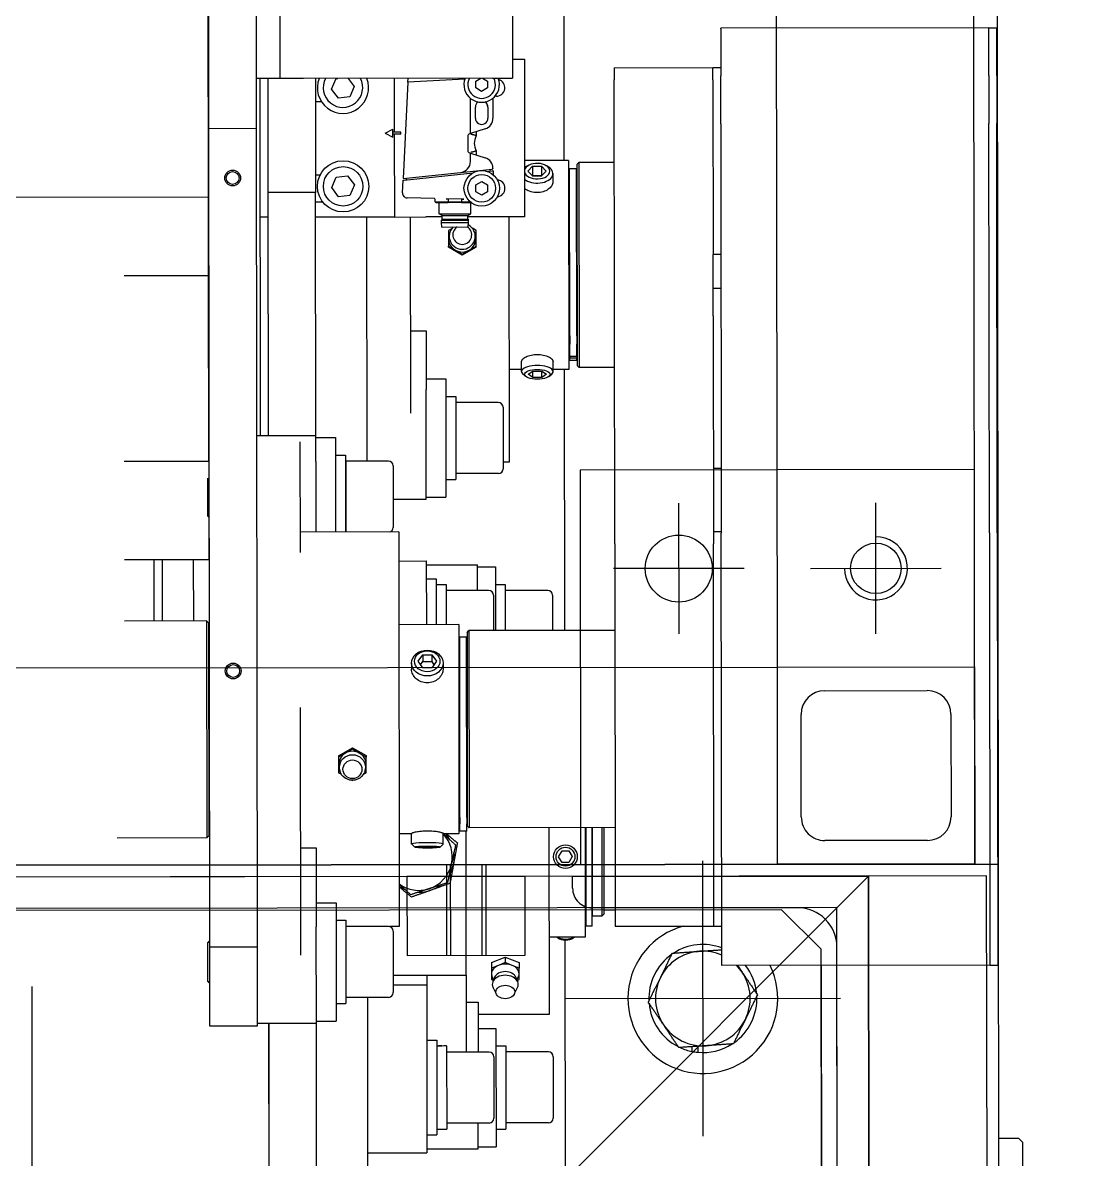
# Model space of a CAD drawing. Header units: feet. Extents: x -99009 to 3252343, y -11094690 to 9035152.
# Drawn here: x 2520406.9 to 2520675.4, y -1973286 to -1972997.9 of the extents above; entities that cross this region are included whole.
import ezdxf

# ---------------------------------------------------------------- set-up
doc = ezdxf.new("R2010")
doc.units = ezdxf.units.FT
for name, color, linetype in [('1', 1, 'Continuous'), ('K-LINE', 7, 'Continuous'), ('栗本図面枠', 7, 'Continuous')]:
    doc.layers.add(name, color=color, linetype=linetype)

# ---------------------------------------------------------------- blocks, each defined once
blk = doc.blocks.new('K24582845e8a56')
at = {"layer": '栗本図面枠', "color": 1}
for p, q in [((-3239.05, 256, 0), (-3240.05, 255, 0)), ((-3240.05, 250, 0), (-3240.05, 255, 0)), ((-3239.05, 256, 0), (-3209.05, 256, 0)), ((-3309.55, 250), (-4554.55, 250)), ((-3521.55, 249.8), (-3521.39, 249.8)), ((-3521.55, 247.8), (-3521.55, 249.8)), ((-3521.55, 247.8), (-3521.39, 247.8)), ((-3521.55, 247.8), (-3521.55, 179.8)), ((-3521.55, 247.8), (-3521.39, 247.8)), ((-3509.43, 249.8), (-3521.39, 249.8)), ((-3509.43, 247.8), (-3521.39, 247.8)), ((-3509.43, 247.8), (-3521.39, 247.8)), ((-3509.43, 249.8), (-3497.27, 249.8)), ((-3509.43, 247.8), (-3497.27, 247.8)), ((-3509.43, 247.8), (-3497.27, 247.8)), ((-3393.5, 249.8), (-3497.27, 249.8)), ((-3393.5, 247.8), (-3497.27, 247.8)), ((-3393.5, 247.8), (-3497.27, 247.8)), ((-3393.5, 249.8), (-3283.91, 249.8)), ((-3393.5, 247.8), (-3283.91, 247.8)), ((-3393.5, 247.8), (-3283.91, 247.8)), ((-1334.55, 250, 0), (-3309.55, 250, 0)), ((-3309.55, 250, 0), (-3309.55, -1150, 0)), ((-3309.55, -506), (-3309.55, 250)), ((-1334.55, 250, 0), (-3309.55, 250, 0)), ((-3309.55, 250, 0), (-3309.55, -1150, 0)), ((-3283.91, 247.8), (-3283.91, 249.8)), ((-3283.91, 247.8), (-3283.91, 179.8)), ((-3209.05, 250, 0), (-3240.05, 250, 0)), ((-1337.55, 247, 0), (-3306.55, 247, 0)), ((-3306.55, 247, 0), (-3306.55, -1147, 0)), ((-3309.55, 244), (-4548.55, 244)), ((-3309.55, 244), (-3409.55, 244)), ((-3409.55, 244), (-3409.55, 144)), ((-3359.55, 244), (-3309.55, 244)), ((-3359.55, 194), (-3359.55, 244)), ((-3309.55, 244), (-3309.55, 194)), ((-3309.55, 144), (-3309.55, 244)), ((-3347.55, 238), (-3321.55, 238)), ((-3384.55, 202.42), (-3384.55, 235.57)), ((-3353.55, 206), (-3353.55, 232)), ((-3315.55, 232), (-3315.55, 206)), ((-3367.98, 219), (-3401.13, 219)), ((-3306.55, 217, 0), (-3231.55, 142, 0)), ((-3306.55, 142, 0), (-3306.55, 217, 0)), ((-3306.55, 217, 0), (-3181.55, 217, 0)), ((-1337.55, 217, 0), (-3306.55, 217, 0)), ((-1345.55, 209, 0), (-3298.55, 209, 0)), ((-3298.55, 209, 0), (-3298.55, -1109, 0)), ((-3186.55, 209, 0), (-3288.55, 209, 0)), ((-3298.05, 195), (-3288.05, 205)), ((-3158.05, 205), (-3288.05, 205)), ((-3283.91, 205), (-3229.05, 205)), ((-3321.55, 200), (-3347.55, 200)), ((-3298.55, 199, 0), (-3298.55, 147, 0)), ((-3359.55, 194), (-4498.55, 194)), ((-3359.55, -450), (-3359.55, 194)), ((-3309.55, 194), (-3359.55, 194)), ((-3298.05, 195), (-3298.05, -195)), ((-3306.55, 189.99, 0), (-3306.55, 39.99, 0)), ((-3384.55, 185.57), (-3384.55, 152.42)), ((-3521.39, 179.8), (-3521.55, 179.8)), ((-3521.39, 179.8), (-3509.43, 179.8)), ((-3511.55, 177.8), (-3511.55, 179.8)), ((-3497.27, 179.8), (-3509.43, 179.8)), ((-3497.27, 179.8), (-3393.5, 179.8)), ((-3464.17, 179.8), (-3464.17, 177.8)), ((-3455.52, 179.8), (-3455.52, 177.8)), ((-3409.91, 179.8), (-3409.91, 177.8)), ((-3393.91, 177.8), (-3393.91, 179.8)), ((-3283.91, 179.8), (-3393.5, 179.8)), ((-3293.91, 177.8), (-3293.91, 179.8)), ((-3508.47, 177.8), (-3511.55, 177.8)), ((-3511.55, 152.8), (-3511.55, 177.8)), ((-3508.47, 177.8), (-3511.55, 177.8)), ((-3508.47, 177.8), (-3464.17, 177.8)), ((-3455.52, 177.8), (-3464.17, 177.8)), ((-3448.65, 177.8), (-3455.52, 177.8)), ((-3448.65, 177.8), (-3390.83, 177.8)), ((-3293.91, 177.8), (-3390.83, 177.8)), ((-3293.91, 177.8), (-3390.83, 177.8)), ((-3293.91, 152.8), (-3293.91, 177.8)), ((-3263.44, 173.68), (-3261.92, 173.68)), ((-3262.13, 172.28), (-3263.34, 172.28)), ((-3401.13, 169), (-3367.98, 169)), ((-3511.55, 152.8), (-3508.47, 152.8)), ((-3390.83, 152.8), (-3508.47, 152.8)), ((-3487.55, 152.8), (-3487.55, 143.8)), ((-3435.55, 152.8), (-3435.55, 143.8)), ((-3390.83, 152.8), (-3293.91, 152.8)), ((-3368.91, 152.8), (-3368.91, 115.8)), ((-3318.91, 152.8), (-3318.91, 115.8)), ((-3298.05, 150), (-3298.05, 152.8)), ((-3297.05, 150), (-3318.91, 150)), ((-3297.05, 150), (-3296.55, 149.5)), ((-3296.55, 149.5), (-3318.91, 149.5)), ((-3296.55, 147.05), (-3318.91, 147.05)), ((-3293.93, 146.95), (-3318.91, 146.95)), ((-3297.25, 146.95), (-3297.25, 147.05)), ((-3296.55, 147.05), (-3296.55, 149.5)), ((-3293.93, 146.95), (-3293.93, 145.45)), ((-3293.93, 145.45), (-3318.91, 145.45)), ((-3318.91, 145.2), (-3291.15, 145.2)), ((-3296.55, 145.2), (-3296.55, 145.45)), ((-3291.15, 145.2), (-3291.15, 136)), ((-3488.05, 141.2), (-3435.05, 141.2)), ((-3488.05, 141.2), (-3488.05, 130)), ((-3487.55, 143.8), (-3435.55, 143.8)), ((-3487.05, 143.3), (-3487.55, 143.8)), ((-3487.05, 143.3), (-3436.05, 143.3)), ((-3443.56, 143.2), (-3485.89, 143.2)), ((-3485.89, 143.2), (-3485.89, 141.45)), ((-3443.56, 141.45), (-3485.89, 141.45)), ((-3481.55, 141.2), (-3481.55, 141.45)), ((-3480.3, 143.2), (-3480.3, 143.3)), ((-3443.56, 143.2), (-3441.49, 143.2)), ((-3443.56, 141.45), (-3441.49, 141.45)), ((-3442.8, 143.2), (-3442.8, 143.3)), ((-3441.55, 141.2), (-3441.55, 141.45)), ((-3439.19, 143.2), (-3441.49, 143.2)), ((-3439.19, 141.45), (-3441.49, 141.45)), ((-3438.35, 143.2), (-3439.19, 143.2)), ((-3438.35, 141.45), (-3439.19, 141.45)), ((-3438.35, 143.2), (-3438.35, 141.45)), ((-3438.35, 143.2), (-3437.95, 143.2)), ((-3438.35, 141.45), (-3437.95, 141.45)), ((-3437.95, 143.2), (-3437.95, 141.45)), ((-3437.39, 143.2), (-3437.95, 143.2)), ((-3437.39, 141.45), (-3437.95, 141.45)), ((-3437.33, 143.2), (-3437.39, 143.2)), ((-3437.33, 141.45), (-3437.39, 141.45)), ((-3437.33, 143.2), (-3437.33, 141.45)), ((-3436.05, 143.3), (-3435.55, 143.8)), ((-3435.05, 141.2), (-3435.05, 137.2)), ((-3409.55, 144), (-3309.55, 144)), ((-3313.05, 141.07), (-3311.55, 141.93)), ((-3311.55, 141.93), (-3310.05, 141.07)), ((-3303.55, 142, 0), (-3306.55, 142, 0)), ((-3290.95, 142.15), (-3291.15, 142.44)), ((-3592.91, 140), (-3488.05, 140)), ((-3435.05, 140), (-3368.91, 140)), ((-3313.05, 139.33), (-3313.05, 141.07)), ((-3311.55, 138.47), (-3313.05, 139.33)), ((-3310.05, 139.33), (-3311.55, 138.47)), ((-3310.05, 141.07), (-3310.05, 139.33)), ((-3290.45, 140), (-3229.05, 140)), ((-3486.86, 135.27), (-3486.61, 135.77)), ((-3486.57, 134.35), (-3485.35, 135.51)), ((-3485.35, 135.51), (-3484.14, 134.35)), ((-3484.75, 137.2), (-3482.58, 137.2)), ((-3434.55, 137.2), (-3437.07, 137.2)), ((-3434.6, 134.35), (-3433.84, 135.51)), ((-3433.32, 136.14), (-3433.91, 136.84)), ((-3433.84, 135.51), (-3433.07, 134.35)), ((-3379.05, 135.8), (-3379.05, 125)), ((-3377.85, 137), (-3368.91, 137)), ((-3318.91, 136), (-3271.55, 136)), ((-3290.95, 138.25), (-3291.15, 137.96)), ((-3271.55, 136), (-3271.55, 118)), ((-3262.05, 135.8), (-3262.05, 125)), ((-3260.85, 137), (-3245.25, 137)), ((-3244.05, 135.8), (-3244.05, 125)), ((-3486.57, 134.35), (-3484.19, 134.35)), ((-3486.57, 132.05), (-3486.57, 134.35)), ((-3484.19, 134.35), (-3484.16, 134.38)), ((-3484.19, 132.05), (-3484.19, 134.35)), ((-3484.14, 134.35), (-3484.14, 132.05)), ((-3433.07, 134.35), (-3434.6, 134.35)), ((-3434.6, 132.05), (-3434.6, 134.35)), ((-3433.07, 134.35), (-3433.07, 132.05)), ((-3513.76, 127), (-3513.76, 130)), ((-3513.76, 130), (-3473.76, 130)), ((-3486.86, 131.13), (-3486.61, 130.63)), ((-3486.57, 132.05), (-3484.19, 132.05)), ((-3485.35, 130.89), (-3486.57, 132.05)), ((-3484.14, 132.05), (-3485.35, 130.89)), ((-3484.16, 132.02), (-3484.19, 132.05)), ((-3473.76, 130), (-3473.76, 115.61)), ((-3433.07, 132.05), (-3434.6, 132.05)), ((-3433.84, 130.89), (-3434.6, 132.05)), ((-3433.32, 130.26), (-3433.91, 129.56)), ((-3433.07, 132.05), (-3433.84, 130.89)), ((-3286.55, 129.99, 0), (-3306.55, 129.99, 0)), ((-3306.55, 129.99, 0), (-3306.55, 99.99, 0)), ((-3286.55, 99.99, 0), (-3286.55, 129.99, 0)), ((-3592.91, 127), (-3508.91, 127)), ((-3508.91, 122), (-3508.91, 127)), ((-3434.55, 129.2), (-3437.07, 129.2)), ((-3435.05, 129.2), (-3435.05, 126)), ((-3286.13, 124.9), (-3284.7, 128.4)), ((-3284.7, 128.4), (-3283.28, 128.4)), ((-3283.28, 128.4), (-3284, 126.65)), ((-3281.85, 128.4), (-3283.28, 128.4)), ((-3280.43, 128.4), (-3281.85, 128.4)), ((-3280.36, 127.85), (-3280.99, 128.18)), ((-3280.99, 127.59), (-3279.82, 128.07)), ((-3280.22, 127.9), (-3280.43, 128.4)), ((-3276.69, 127.16), (-3278.39, 128.01)), ((-3473.76, 126), (-3411.55, 126)), ((-3425.52, 124.5), (-3409.92, 124.5)), ((-3411.55, 126), (-3411.55, 124.5)), ((-3380.6, 125), (-3368.91, 125)), ((-3380.6, 122.5), (-3380.6, 125)), ((-3284.7, 121.4), (-3286.13, 124.9)), ((-3286.13, 124.9), (-3284.71, 124.9)), ((-3284, 126.65), (-3284.71, 124.9)), ((-3284.71, 124.9), (-3284, 123.15)), ((-3263.6, 125), (-3242.5, 125)), ((-3263.6, 122.5), (-3263.6, 125)), ((-3242.5, 122.5), (-3242.5, 125)), ((-3508.91, 122), (-3508.91, 74)), ((-3504.36, 122.9), (-3504.36, 122.56)), ((-3503.83, 122.01), (-3498.78, 122.01)), ((-3486.05, 122.01), (-3485.91, 122.01)), ((-3485.89, 121.81), (-3485.91, 122.01)), ((-3485.05, 113.8), (-3485.89, 121.81)), ((-3485.83, 121.21), (-3485.38, 121.2)), ((-3485.47, 122.06), (-3484.45, 122.06)), ((-3485.47, 122.06), (-3485.46, 122)), ((-3485.44, 121.8), (-3485.46, 122)), ((-3485.31, 120.5), (-3485.44, 121.8)), ((-3426.72, 123.3), (-3426.72, 112.5)), ((-3408.72, 123.3), (-3408.72, 112.5)), ((-3385.05, 122.5), (-3368.91, 122.5)), ((-3385.05, 118), (-3385.05, 122.5)), ((-3377.85, 122), (-3368.91, 122)), ((-3284.7, 121.4), (-3283.28, 121.4)), ((-3284, 123.15), (-3283.28, 121.4)), ((-3283.28, 121.4), (-3281.85, 121.4)), ((-3281.85, 121.4), (-3280.43, 121.4)), ((-3280.99, 122.21), (-3279.82, 121.73)), ((-3280.36, 121.95), (-3280.99, 121.62)), ((-3280.43, 121.4), (-3280.22, 121.9)), ((-3276.69, 122.64), (-3278.39, 121.79)), ((-3268.05, 122.5), (-3238.05, 122.5)), ((-3268.05, 118), (-3268.05, 122.5)), ((-3260.85, 122), (-3245.25, 122)), ((-3238.05, 118), (-3238.05, 122.5)), ((-3508.91, 119.38), (-3508.18, 120.66)), ((-3508.18, 117.66), (-3508.91, 118.93)), ((-3508.18, 120.66), (-3506.45, 120.66)), ((-3506.45, 120.66), (-3505.58, 119.16)), ((-3505.58, 119.16), (-3506.45, 117.66)), ((-3501.61, 120.76), (-3498.81, 120.76)), ((-3501.61, 120.73), (-3498.81, 120.73)), ((-3496.11, 120.07), (-3494.89, 116.31)), ((-3489.93, 116.31), (-3488.71, 120.07)), ((-3482.74, 119.16), (-3481.88, 120.66)), ((-3481.88, 117.66), (-3482.74, 119.16)), ((-3481.88, 120.66), (-3480.15, 120.66)), ((-3480.15, 120.66), (-3479.28, 119.16)), ((-3479.28, 119.16), (-3480.15, 117.66)), ((-3379.05, 120.8), (-3379.05, 110)), ((-3309.55, 119.99, 0), (-3286.55, 119.99, 0)), ((-3309.55, 118.99, 0), (-3286.55, 118.99, 0)), ((-3262.05, 120.8), (-3262.05, 110)), ((-3244.05, 120.8), (-3244.05, 110)), ((-3506.45, 117.66), (-3508.18, 117.66)), ((-3495.1, 116.31), (-3503.83, 116.31)), ((-3498.81, 117.58), (-3501.61, 117.58)), ((-3498.81, 117.56), (-3501.61, 117.56)), ((-3495.37, 117.79), (-3494.35, 117.79)), ((-3495.1, 116.31), (-3494.89, 116.31)), ((-3494.89, 116.31), (-3494.82, 116.09)), ((-3494.35, 117.79), (-3494.35, 117.79)), ((-3494.15, 115.61), (-3490.67, 115.61)), ((-3490.48, 117.79), (-3490.48, 117.79)), ((-3490.48, 117.79), (-3489.45, 117.79)), ((-3490, 116.09), (-3489.93, 116.31)), ((-3489.93, 116.31), (-3489.72, 116.31)), ((-3487.83, 116.31), (-3489.72, 116.31)), ((-3483.1, 99.49), (-3484.93, 116.95)), ((-3480.15, 117.66), (-3481.88, 117.66)), ((-3477.56, 114.06), (-3477.56, 116.27)), ((-3477.41, 114.04), (-3477.41, 116.46)), ((-3474.54, 116.36), (-3477.18, 116.36)), ((-3474.54, 108.36), (-3474.54, 116.36)), ((-3474.11, 115.61), (-3474.54, 116.36)), ((-3474.11, 109.11), (-3474.11, 115.61)), ((-3473.16, 115.61), (-3474.11, 115.61)), ((-3473.16, 115.61), (-3472.96, 115.81)), ((-3473.16, 109.11), (-3473.16, 115.61)), ((-3472.96, 108.91), (-3472.96, 115.81)), ((-3472.35, 115.81), (-3472.96, 115.81)), ((-3472.35, 108.91), (-3472.35, 115.81)), ((-3471.21, 115.71), (-3472.35, 115.81)), ((-3471.21, 109.01), (-3471.21, 115.71)), ((-3470.34, 117.7), (-3470.87, 116.79)), ((-3468.34, 117.7), (-3470.34, 117.7)), ((-3466.34, 117.7), (-3468.34, 117.7)), ((-3466.08, 117.7), (-3466.34, 117.7)), ((-3465.34, 115.95), (-3466.34, 117.7)), ((-3466.08, 117.7), (-3464.07, 114.2)), ((-3464.33, 114.2), (-3465.34, 115.95)), ((-3379.05, 118), (-3385.55, 118)), ((-3385.55, 105), (-3385.55, 118)), ((-3368.91, 115.8), (-3318.91, 115.8)), ((-3368.41, 115.3), (-3368.91, 115.8)), ((-3368.41, 115.3), (-3319.41, 115.3)), ((-3362.66, 115.2), (-3362.66, 115.3)), ((-3325.16, 115.2), (-3325.16, 115.3)), ((-3319.41, 115.3), (-3318.91, 115.8)), ((-3274.68, 118), (-3262.05, 118)), ((-3274.68, 115), (-3274.68, 118)), ((-3237.55, 118), (-3244.05, 118)), ((-3237.55, 105), (-3237.55, 118)), ((-3508.66, 114.87), (-3507.91, 100.48)), ((-3483.51, 99.2), (-3485.05, 113.8)), ((-3478.27, 114.58), (-3478.39, 110.14)), ((-3478.09, 114.06), (-3477.56, 114.06)), ((-3477.56, 110.65), (-3477.56, 114.06)), ((-3477.41, 114.04), (-3477.41, 110.68)), ((-3466.34, 110.7), (-3465.34, 112.45)), ((-3464.07, 114.2), (-3466.08, 110.7)), ((-3465.34, 112.45), (-3464.33, 114.2)), ((-3464.07, 114.2), (-3464.33, 114.2)), ((-3428.27, 112.5), (-3407.17, 112.5)), ((-3428.27, 110), (-3428.27, 112.5)), ((-3407.17, 110), (-3407.17, 112.5)), ((-3370.41, 113.2), (-3317.41, 113.2)), ((-3370.41, 113.2), (-3370.41, 98)), ((-3321.55, 115.2), (-3367.21, 115.2)), ((-3367.21, 115.2), (-3367.21, 113.45)), ((-3321.55, 113.45), (-3367.21, 113.45)), ((-3363.91, 113.2), (-3363.91, 113.45)), ((-3323.91, 113.2), (-3323.91, 113.45)), ((-3321.55, 115.2), (-3319.93, 115.2)), ((-3321.55, 113.45), (-3319.93, 113.45)), ((-3318.22, 115.2), (-3319.93, 115.2)), ((-3318.22, 113.45), (-3319.93, 113.45)), ((-3318.07, 115.2), (-3318.22, 115.2)), ((-3318.07, 113.45), (-3318.22, 113.45)), ((-3318.07, 115.2), (-3318.07, 113.45)), ((-3281.55, 115), (-3318.07, 115)), ((-3317.41, 113.2), (-3317.41, 109.2)), ((-3286.55, 114.99, 0), (-3312.09, 114.99, 0)), ((-3281.55, 96.5), (-3281.55, 115)), ((-3281.55, 115), (-3262.05, 115)), ((-3478.18, 110.65), (-3477.56, 110.65)), ((-3477.56, 107.36), (-3477.56, 110.65)), ((-3477.41, 107.51), (-3477.41, 110.68)), ((-3470.87, 111.61), (-3470.34, 110.7)), ((-3470.34, 110.7), (-3468.34, 110.7)), ((-3468.34, 110.7), (-3466.34, 110.7)), ((-3466.08, 110.7), (-3466.34, 110.7)), ((-3432.72, 110), (-3402.72, 110)), ((-3432.72, 105), (-3432.72, 110)), ((-3402.72, 105), (-3402.72, 110)), ((-3380.6, 110), (-3370.41, 110)), ((-3380.6, 107.5), (-3380.6, 110)), ((-3309.55, 110.99, 0), (-3286.55, 110.99, 0)), ((-3309.55, 109.99, 0), (-3286.55, 109.99, 0)), ((-3263.6, 110), (-3242.5, 110)), ((-3242.5, 107.5), (-3242.5, 110)), ((-3478.43, 107.16), (-3478.61, 100.23)), ((-3477.56, 107.36), (-3478.23, 107.36)), ((-3477.41, 107.51), (-3477.56, 107.36)), ((-3474.54, 108.36), (-3477.18, 108.36)), ((-3474.11, 109.11), (-3474.54, 108.36)), ((-3473.16, 109.11), (-3474.11, 109.11)), ((-3473.76, 109.11), (-3473.76, 105)), ((-3473.16, 109.11), (-3472.96, 108.91)), ((-3472.35, 108.91), (-3472.96, 108.91)), ((-3471.21, 109.01), (-3472.35, 108.91)), ((-3382.05, 107.5), (-3370.41, 107.5)), ((-3382.05, 105), (-3382.05, 107.5)), ((-3362.76, 106.35), (-3361.12, 107.51)), ((-3361.12, 107.51), (-3359.48, 106.35)), ((-3361.04, 106.35), (-3360.26, 106.9)), ((-3360.68, 109.2), (-3359.11, 109.2)), ((-3314.79, 109.2), (-3317.52, 109.2)), ((-3314, 108.42), (-3314.76, 109.18)), ((-3314.2, 106.35), (-3314.03, 107.51)), ((-3314.03, 107.51), (-3313.85, 106.35)), ((-3265.05, 107.5), (-3241.05, 107.5)), ((-3265.05, 105), (-3265.05, 107.5)), ((-3263.6, 107.5), (-3263.6, 108.41)), ((-3241.05, 105), (-3241.05, 107.5)), ((-3473.76, 97), (-3473.76, 105)), ((-3444.91, 105), (-3430.02, 105)), ((-3444.91, 101), (-3444.91, 105)), ((-3402.22, 105), (-3430.02, 105)), ((-3402.22, 96.6), (-3402.22, 105)), ((-3386.55, 105), (-3370.41, 105)), ((-3386.55, 98), (-3386.55, 105)), ((-3362.76, 106.35), (-3361.04, 106.35)), ((-3362.76, 104.05), (-3362.76, 106.35)), ((-3362.76, 104.05), (-3361.04, 104.05)), ((-3361.12, 102.89), (-3362.76, 104.05)), ((-3359.48, 104.05), (-3361.12, 102.89)), ((-3361.04, 104.05), (-3361.04, 106.35)), ((-3360.26, 103.5), (-3361.04, 104.05)), ((-3359.48, 106.35), (-3359.48, 104.05)), ((-3313.85, 106.35), (-3314.2, 106.35)), ((-3314.2, 104.05), (-3314.2, 106.35)), ((-3313.85, 104.05), (-3314.2, 104.05)), ((-3314.03, 102.89), (-3314.2, 104.05)), ((-3313.85, 104.05), (-3314.03, 102.89)), ((-3313.85, 106.35), (-3313.85, 104.05)), ((-3281.55, 105), (-3279.05, 105)), ((-3279.05, 105), (-3279.05, 96.5)), ((-3279.05, 105), (-3236.55, 105)), ((-3236.55, 90), (-3236.55, 105)), ((-3473.76, 101), (-3423.99, 101)), ((-3360.68, 101.2), (-3359.11, 101.2)), ((-3314.79, 101.2), (-3317.52, 101.2)), ((-3317.41, 101.2), (-3317.41, 98)), ((-3314, 101.98), (-3314.76, 101.22)), ((-3507.91, 100.48), (-3508.91, 100.53)), ((-3507.91, 100.48), (-3483.51, 99.2)), ((-3494.76, 98.66), (-3495.26, 98.66)), ((-3495.26, 98.66), (-3495.26, 96.66)), ((-3494.76, 98.66), (-3494.76, 96.66)), ((-3483.16, 100.08), (-3483.61, 100.07)), ((-3483.08, 99.29), (-3483.1, 99.49)), ((-3483.07, 99.23), (-3483.08, 99.29)), ((-3479.87, 99.06), (-3483.07, 99.23)), ((-3393.91, 98), (-3293.91, 98)), ((-3393.91, 98), (-3393.91, 73)), ((-3306.55, 99.99, 0), (-3286.55, 99.99, 0)), ((-3293.91, 98), (-3293.91, 95.52)), ((-3508.91, 97), (-3495.26, 97)), ((-3494.01, 96.66), (-3496.01, 96.66)), ((-3495.01, 94.66), (-3496.01, 96.66)), ((-3495.01, 94.66), (-3494.01, 96.66)), ((-3494.76, 97), (-3473.76, 97)), ((-3473.76, 97), (-3473.76, 95)), ((-3411.89, 95.4), (-3411.89, 84.6)), ((-3410.69, 96.6), (-3395.09, 96.6)), ((-3293.94, 95.3), (-3293.94, 84.5)), ((-3292.74, 96.5), (-3277.14, 96.5)), ((-3275.94, 95.3), (-3275.94, 84.5)), ((-3473.76, 95), (-3473.76, 77)), ((-3411.89, 90), (-3473.76, 90)), ((-3339.21, 86.2), (-3337.22, 89.7)), ((-3336.87, 89.7), (-3337.87, 87.95)), ((-3337.22, 89.7), (-3336.87, 89.7)), ((-3334.88, 89.7), (-3336.87, 89.7)), ((-3332.89, 89.7), (-3334.88, 89.7)), ((-3332.49, 88.99), (-3332.89, 89.7)), ((-3206.55, 90), (-3275.94, 90)), ((-3508.91, 85.36), (-3506.89, 86.87)), ((-3506.89, 86.87), (-3504.24, 85.72)), ((-3484.2, 85.14), (-3481.89, 86.87)), ((-3481.89, 86.87), (-3479.24, 85.72)), ((-3337.87, 87.95), (-3338.86, 86.2)), ((-3504.24, 85.72), (-3503.9, 82.86)), ((-3483.87, 82.28), (-3484.2, 85.14)), ((-3479.24, 85.72), (-3478.9, 82.86)), ((-3413.44, 84.5), (-3393.91, 84.5)), ((-3413.44, 82), (-3413.44, 84.5)), ((-3411.89, 84.6), (-3393.91, 84.6)), ((-3337.22, 82.7), (-3339.21, 86.2)), ((-3339.21, 86.2), (-3338.86, 86.2)), ((-3338.86, 86.2), (-3337.87, 84.45)), ((-3337.87, 84.45), (-3336.87, 82.7)), ((-3330.9, 86.2), (-3330.98, 86.33)), ((-3330.98, 86.07), (-3330.9, 86.2)), ((-3295.49, 84.5), (-3274.39, 84.5)), ((-3295.49, 82), (-3295.49, 84.5)), ((-3274.39, 82), (-3274.39, 84.5)), ((-3508.87, 82.28), (-3508.91, 82.66)), ((-3506.22, 81.13), (-3508.87, 82.28)), ((-3503.9, 82.86), (-3506.22, 81.13)), ((-3481.22, 81.13), (-3483.87, 82.28)), ((-3478.9, 82.86), (-3481.22, 81.13)), ((-3417.89, 82), (-3393.91, 82)), ((-3417.89, 77), (-3417.89, 82)), ((-3337.22, 82.7), (-3336.87, 82.7)), ((-3336.87, 82.7), (-3334.88, 82.7)), ((-3334.88, 82.7), (-3332.89, 82.7)), ((-3332.89, 82.7), (-3332.49, 83.41)), ((-3299.94, 82), (-3269.94, 82)), ((-3299.94, 77), (-3299.94, 82)), ((-3269.94, 77), (-3269.94, 82)), ((-3503.01, 78.55), (-3503.01, 77)), ((-3484.51, 77), (-3484.51, 78.21)), ((-3477.51, 78.91), (-3477.51, 77)), ((-3508.91, 77), (-3480.02, 77)), ((-3480.02, 77), (-3480.02, 65)), ((-3418.39, 77), (-3480.02, 77)), ((-3411.78, 77), (-3418.39, 77)), ((-3418.39, 62), (-3418.39, 77)), ((-3411.78, 77), (-3393.91, 77)), ((-3313.86, 77), (-3293.83, 77)), ((-3313.86, 73), (-3313.86, 77)), ((-3269.44, 77), (-3293.83, 77)), ((-3269.44, 62), (-3269.44, 77)), ((-3061.62, 77), (-3269.44, 77)), ((-3508.91, 74), (-3508.91, 68)), ((-3416.78, 73), (-3388.71, 73)), ((-3349.46, 73), (-3286.65, 73)), ((-3526.38, 68), (-3508.91, 68)), ((-3508.91, 68), (-3508.91, 62)), ((-3480.02, 65), (-3508.91, 65)), ((-3418.39, 65), (-3480.02, 65)), ((-3473.76, 65), (-3473.76, 63)), ((-3061.62, 65), (-3269.44, 65)), ((-3269.44, 64.87), (-3113.55, 64.87)), ((-3534.11, 62), (-3496.21, 62)), ((-3418.39, 63), (-3508.91, 63)), ((-3496.21, 62), (-3496.21, 50)), ((-3496.21, 62), (-3288.71, 62)), ((-3288.71, 62), (-3288.71, 50)), ((-3288.71, 62), (-3268.71, 62)), ((-3268.71, 62), (-3268.71, 50)), ((-3478.91, 49.87), (-3544.34, 49.87)), ((-3496.21, 50), (-3534.11, 50)), ((-3288.71, 50), (-3496.21, 50)), ((-3458.91, 49.87), (-3478.91, 49.87)), ((-3478.91, -49.88), (-3478.91, 49.87)), ((-3411.91, 49.87), (-3458.91, 49.87)), ((-3458.91, 49.87), (-3458.91, 28.44)), ((-3411.91, 49.87), (-3407.81, 49.87)), ((-3411.91, 28.44), (-3411.91, 49.87)), ((-3408.09, 49.87), (-3408.22, 50)), ((-3397.97, 49.6), (-3407.59, 49.6)), ((-3397.97, 49.6), (-3397.57, 50)), ((-3397.69, 49.87), (-3386.91, 49.87)), ((-3386.91, 49.87), (-3386.91, 28.44)), ((-3370.91, 49.75), (-3371.41, 49.25)), ((-3371.41, 49.25), (-3316.41, 49.25)), ((-3371.41, 49.25), (-3371.41, 28.44)), ((-3370.91, 49.75), (-3316.91, 49.75)), ((-3367.55, 50), (-3367.55, 49.75)), ((-3363.91, 49.75), (-3363.91, 50)), ((-3323.91, 49.75), (-3323.91, 50)), ((-3316.91, 49.75), (-3316.41, 49.25)), ((-3316.41, 49.25), (-3316.41, 26.5)), ((-3289.86, 49.5), (-3290.36, 50)), ((-3280.01, 49.5), (-3289.86, 49.5)), ((-3268.71, 50), (-3288.71, 50)), ((-3280.01, 49.5), (-3279.51, 50)), ((-3371.41, 46), (-3386.91, 46)), ((-3386.91, 38), (-3371.41, 38)), ((-3371.41, 36), (-3386.91, 36)), ((-3278.79, 4.82), (-3113.55, 4.82))]:
    blk.add_line(p, q, dxfattribs=at)
at = {"layer": '栗本図面枠', "color": 1, "ltscale": 7.755033}
for p, q in [((-3275.55, 209.9), (-3275.55, 140.1)), ((-3240.65, 175), (-3310.45, 175))]:
    blk.add_line(p, q, dxfattribs=at)
at = {"layer": '栗本図面枠', "color": 1, "ltscale": 0.047517}
blk.add_line((-3407.84, 50), (-3407.84, 49.87), dxfattribs=at)
at = {"layer": '栗本図面枠', "color": 1, "ltscale": 0.143309}
blk.add_line((-3397.94, 49.62), (-3397.94, 50), dxfattribs=at)
at = {"layer": '栗本図面枠', "color": 1, "ltscale": 0.181403}
for p, q in [((-3289.89, 50), (-3289.89, 49.52)), ((-3279.99, 49.52), (-3279.99, 50))]:
    blk.add_line(p, q, dxfattribs=at)
at = {"layer": '栗本図面枠', "color": 1}
for centre, radius in [((-3384.55, 219), 6.4), ((-3384.55, 169), 8.5), ((-3311.55, 140.2), 3), ((-3311.55, 140.2), 2.39), ((-3481.01, 119.16), 4.5), ((-3481.01, 119.16), 3.5), ((-3481.55, 84), 6.5), ((-3481.55, 84), 5), ((-3483.71, 56), 1.62), ((-3358.71, 56), 1.62)]:
    blk.add_circle(centre, radius, dxfattribs=at)
at = {"layer": '栗本図面枠', "color": 1, "ltscale": 4.786925}
for centre in [(-3483.71, 56), (-3358.71, 56)]:
    blk.add_circle(centre, 2, dxfattribs=at)
at = {"layer": '栗本図面枠', "color": 1}
for centre, radius, start, end in [((-3347.55, 232), 6, 90, 180), ((-3321.55, 232), 6, 0, 90), ((-3384.55, 219), 8, 270, 180), ((-3288.55, 199, 0), 10, 90, 180), ((-3347.55, 206), 6, 180, 270), ((-3321.55, 206), 6, 270, 0), ((-3275.55, 175), 19, 194.905, 116.1063), ((-3275.55, 175), 13.7, 95.0014, 127.6091), ((-3275.55, 175), 13.7, 35.0014, 92.6951), ((-3275.55, 175), 12, 123.8483, 134.165), ((-3275.55, 175), 12, 63.8483, 123.8483), ((-3275.55, 175), 12, 3.8483, 63.8483), ((-3275.55, 175), 13.7, 354.4679, 32.6951), ((-3275.55, 175), 13.7, 159.4904, 212.6951), ((-3275.55, 175), 12, 156.4218, 183.8483), ((-3275.55, 175), 12, 303.8483, 3.8483), ((-3275.55, 175), 12, 183.8483, 243.8483), ((-3275.55, 175), 13.7, 348.5453, 354.4679), ((-3275.55, 175), 13.7, 335.0014, 348.5453), ((-3275.55, 175), 13.7, 215.0014, 272.6951), ((-3275.55, 175), 13.7, 275.0014, 332.6951), ((-3275.55, 175), 12, 243.8483, 303.8483), ((-3303.55, 147, 0), 5, 270, 0), ((-3377.85, 135.8), 1.2, 90, 180), ((-3260.85, 135.8), 1.2, 90, 180), ((-3245.25, 135.8), 1.2, 0, 90), ((-3506.51, 122.9), 2.15, 0, 164.4842), ((-3481.01, 122.9), 2.15, 5.8115, 174.1885), ((-3425.52, 123.3), 1.2, 90, 180), ((-3409.92, 123.3), 1.2, 0, 90), ((-3507.31, 119.16), 4.5, 249.1422, 110.8578), ((-3507.31, 119.16), 3.5, 242.7562, 117.2438), ((-3498.78, 119.21), 2.8, 18, 90), ((-3486.05, 119.21), 2.8, 90, 162), ((-3377.85, 120.8), 1.2, 90, 180), ((-3260.85, 120.8), 1.2, 90, 180), ((-3245.25, 120.8), 1.2, 0, 90), ((-3501.61, 119.16), 1.6, 90, 144.3143), ((-3501.61, 119.16), 1.6, 215.6857, 270), ((-3501.61, 119.16), 1.57, 90, 145.071), ((-3501.61, 119.16), 1.58, 214.929, 270), ((-3498.81, 119.16), 1.6, 270, 90), ((-3498.81, 119.16), 1.58, 270, 90), ((-3494.15, 116.31), 0.7, 198, 270), ((-3492.41, 121.29), 4, 241.045, 298.955), ((-3490.67, 116.31), 0.7, 270, 342), ((-3487.83, 113.51), 2.8, 6, 90), ((-3477.18, 116.59), 0.23, 205.6419, 270), ((-3311.55, 103), 9, 118.6673, 130.6315), ((-3311.55, 103), 8.5, 77.8555, 133.1629), ((-3311.55, 103), 9, 79.6835, 97.0436), ((-3311.55, 103), 9, 58.6673, 79.6835), ((-3311.55, 103), 8.5, 17.8555, 77.8555), ((-3478.23, 107.16), 0.2, 89.9989, 178.499), ((-3477.18, 108.13), 0.23, 90, 180), ((-3311.55, 103), 9, 19.6835, 37.0436), ((-3311.55, 103), 8.5, 323.9681, 17.8555), ((-3311.55, 103), 9, 358.6673, 19.6835), ((-3311.55, 103), 9, 326.251, 337.0436), ((-3410.69, 95.4), 1.2, 90, 180), ((-3395.09, 95.4), 1.2, 10.7483, 90), ((-3292.74, 95.3), 1.2, 90, 180), ((-3277.14, 95.3), 1.2, 0, 90), ((-3506.55, 84), 6.5, 248.7039, 111.2961), ((-3506.55, 84), 5, 241.8264, 118.1736), ((-3408.99, 84.5), 0.1, 0, 90), ((-3396.79, 84.5), 0.1, 90, 180)]:
    blk.add_arc(centre, radius, start, end, dxfattribs=at)
for centre, major_axis, ratio, start_param, end_param in [((-3292.17, 140.2), (0, 3), 0.5, 3.882758, 5.54202), ((-3291.63, 140.2), (0, 2.39), 0.5, 3.757072, 5.667706), ((-3485.35, 133.2), (0, -3.23), 0.608761, 0.143001, 6.140184), ((-3484.75, 133.2), (0, 4), 0.608761, 3.785094, 7.157848), ((-3434.55, 133.2), (0, -4), 0.382683, 2.714514, 6.710264), ((-3484.75, 133.2), (0, 4), 0.608761, 2.26693, 2.498092), ((-3281.85, 124.9), (0, 3.5), 0.707107, 0, 1.047198), ((-3280.44, 124.9), (0, 2.8), 0.707107, 0.28148, 2.860113), ((-3281.85, 124.9), (0, 3.5), 0.707107, 5.925614, 6.283185), ((-3279.17, 124.9), (0, 3.3), 0.707107, 5.943348, 9.764615), ((-3281.85, 124.9), (0, -3.5), 0.707107, 4.18879, 5.235988), ((-3281.85, 124.9), (0, -3.5), 0.707107, 5.235988, 6.283185), ((-3281.85, 124.9), (0, -3.5), 0.707107, 0, 0.357571), ((-3468.84, 114.2), (0, -3.3), 0.991445, 5.470771, 10.505494), ((-3469.19, 114.2), (0, -2.4), 0.991445, 5.267064, 10.440899), ((-3468.34, 114.2), (0, 3.5), 0.991445, 0, 0.477796), ((-3468.34, 114.2), (0, 3.5), 0.991445, 5.235988, 6.283185), ((-3468.34, 114.2), (0, 3.5), 0.991445, 4.18879, 5.235988), ((-3468.34, 114.2), (0, -3.5), 0.991445, 0, 1.047198), ((-3468.34, 114.2), (0, -3.5), 0.991445, 5.80539, 6.283185), ((-3253.05, 108.37), (1.52, -18.25), 0.571939, 4.575102, 4.712052), ((-3314.79, 105.2), (0, -4), 0.087156, 3.053992, 6.370786), ((-3253.05, 106.63), (1.52, -18.25), 0.571939, 4.5197, 4.61723), ((-3479.81, 100.26), (-0.815, 0.881), 0.999922, 2.343144, 3.940042), ((-3334.88, 86.2), (0, 3.5), 0.984808, 0, 1.047198), ((-3334.88, 86.2), (0, 3.5), 0.984808, 5.88724, 6.283185), ((-3334.88, 86.2), (0, -3.5), 0.984808, 4.18879, 5.235988), ((-3334.88, 86.2), (0, -3.5), 0.984808, 5.235988, 6.283185), ((-3334.88, 86.2), (0, -3.5), 0.984808, 0, 0.395945)]:
    blk.add_ellipse(centre, major_axis=major_axis, ratio=ratio, start_param=start_param, end_param=end_param, dxfattribs=at)
for centre, major_axis, ratio in [((-3433.84, 133.2), (0, -3.23), 0.382683), ((-3277.26, 124.9), (0, 2.4), 0.707107), ((-3360.68, 105.2), (0, 4), 0.819152), ((-3361.12, 105.2), (0, 3.23), 0.819152), ((-3314.03, 105.2), (0, -3.23), 0.087156), ((-3334.22, 86.2), (0, 3.3), 0.984808), ((-3333.76, 86.2), (0, 2.4), 0.984808)]:
    blk.add_ellipse(centre, major_axis=major_axis, ratio=ratio, dxfattribs=at)
for points, weights in [([(-3282.24, 184.97), (-3279.57, 186.76), (-3276.48, 188.83)], [1, 1.04314139574, 1.01001874936]), ([(-3276.48, 188.83), (-3273.15, 187.19), (-3270.26, 185.77)], [1.01001874936, 1.04314139574, 1]), ([(-3283.91, 183.84), (-3283.07, 184.41), (-3282.24, 184.97)], [1.01913279898, 1.01306198278, 1]), ([(-3270.26, 185.77), (-3267.38, 184.35), (-3264.05, 182.72)], [1, 1.04314139574, 1.01001874936]), ([(-3264.05, 182.72), (-3263.8, 179.01), (-3263.58, 175.81)], [1.01001874936, 1.04314139574, 1]), ([(-3287.53, 174.19), (-3287.71, 176.86), (-3287.9, 179.8)], [1, 1.0355630243, 1.01930230169]), ([(-3263.58, 175.81), (-3263.36, 172.6), (-3263.12, 168.89)], [1, 1.04314139574, 1.01001874936]), ([(-3287.06, 167.28), (-3287.31, 170.99), (-3287.53, 174.19)], [1.01001874936, 1.04314139574, 1]), ([(-3280.84, 164.23), (-3283.73, 165.65), (-3287.06, 167.28)], [1, 1.04314139574, 1.01001874936]), ([(-3263.12, 168.89), (-3266.2, 166.82), (-3268.87, 165.03)], [1.01001874936, 1.04314139574, 1]), ([(-3268.87, 165.03), (-3271.54, 163.24), (-3274.62, 161.17)], [1, 1.04314139574, 1.01001874936]), ([(-3274.62, 161.17), (-3277.96, 162.81), (-3280.84, 164.23)], [1.01001874936, 1.04314139574, 1]), ([(-3317.41, 110), (-3316.31, 111.3), (-3315.05, 112.79)], [1.01625433363, 1.02616611401, 1]), ([(-3315.05, 112.79), (-3312.31, 112.29), (-3309.94, 111.85)], [1, 1.0379548493, 1]), ([(-3317.41, 109.2), (-3316.08, 110.66), (-3314.56, 112.34)], [1.0106858557, 1.03845258633, 1.01001874936]), ([(-3314.56, 112.34), (-3311.99, 111.79), (-3309.77, 111.31)], [1.01001874936, 1.04314139574, 1]), ([(-3309.94, 111.85), (-3307.57, 111.42), (-3304.83, 110.92)], [1, 1.0379548493, 1]), ([(-3309.77, 111.31), (-3307.54, 110.83), (-3304.97, 110.28)], [1, 1.04314139574, 1.01001874936]), ([(-3304.97, 110.28), (-3304.16, 107.77), (-3303.46, 105.61)], [1.01001874936, 1.04314139574, 1]), ([(-3304.83, 110.92), (-3303.89, 108.3), (-3303.08, 106.03)], [1, 1.0379548493, 1]), ([(-3303.46, 105.61), (-3302.76, 103.44), (-3301.96, 100.94)], [1, 1.04314139574, 1.01001874936]), ([(-3303.08, 106.03), (-3302.27, 103.76), (-3301.33, 101.14)], [1, 1.0379548493, 1]), ([(-3301.96, 100.94), (-3303.38, 99.37), (-3304.61, 98)], [1.01001874936, 1.0364905504, 1.01425026363]), ([(-3301.33, 101.14), (-3302.75, 99.46), (-3303.99, 98)], [1, 1.02973276491, 1.01288190083])]:
    blk.add_rational_spline(points, weights, degree=2, dxfattribs=at)
for points, knots in [([(-3482.58, 137.2), (-3482.27, 137.2), (-3481.93, 137.1), (-3481.29, 136.69), (-3480.98, 136.38), (-3480.49, 135.67), (-3480.27, 135.22), (-3479.98, 134.24), (-3479.9, 133.7), (-3479.9, 133.2)], [1.8110727, 1.8110727, 1.8110727, 1.8110727, 1.9619941, 1.9619941, 2.1129154, 2.1129154, 2.2638395, 2.2638395, 2.4147636, 2.4147636, 2.4147636, 2.4147636]), ([(-3437.07, 129.2), (-3437.26, 129.2), (-3437.48, 129.3), (-3437.91, 129.71), (-3438.12, 130.02), (-3438.46, 130.73), (-3438.62, 131.18), (-3438.83, 132.16), (-3438.88, 132.7), (-3438.88, 133.7), (-3438.83, 134.24), (-3438.62, 135.22), (-3438.46, 135.67), (-3438.12, 136.38), (-3437.91, 136.69), (-3437.48, 137.1), (-3437.26, 137.2), (-3437.07, 137.2)], [0.603691, 0.603691, 0.603691, 0.603691, 0.754612, 0.754612, 0.905534, 0.905534, 1.056458, 1.056458, 1.207382, 1.207382, 1.358306, 1.358306, 1.50923, 1.50923, 1.660151, 1.660151, 1.811073, 1.811073, 1.811073, 1.811073]), ([(-3479.9, 133.2), (-3479.9, 132.7), (-3479.98, 132.16), (-3480.27, 131.18), (-3480.49, 130.73), (-3480.83, 130.24), (-3480.93, 130.12), (-3481.03, 130)], [0, 0, 0, 0, 0.1509241, 0.1509241, 0.3018481, 0.3018481, 0.3575708, 0.3575708, 0.3575708, 0.3575708]), ([(-3478.09, 114.06), (-3478.09, 114.06), (-3478.1, 114.07), (-3478.12, 114.07), (-3478.12, 114.07), (-3478.15, 114.09), (-3478.16, 114.11), (-3478.2, 114.16), (-3478.23, 114.23), (-3478.26, 114.38), (-3478.28, 114.48), (-3478.27, 114.58)], [-0.07270893, -0.07270893, -0.07270893, -0.07270893, -0.06911515, -0.06911515, -0.06511636, -0.06511636, -0.05509697, -0.05509697, -0.03049755, -0.03049755, -0.00000026, -0.00000026, -0.00000026, -0.00000026]), ([(-3478.39, 110.14), (-3478.39, 110.24), (-3478.37, 110.34), (-3478.32, 110.5), (-3478.3, 110.55), (-3478.26, 110.61), (-3478.24, 110.63), (-3478.22, 110.64), (-3478.21, 110.65), (-3478.19, 110.65), (-3478.19, 110.65), (-3478.18, 110.65)], [-0.04463146, -0.04463146, -0.04463146, -0.04463146, -0.02588781, -0.02588781, -0.01081933, -0.01081933, -0.00465217, -0.00465217, -0.00219233, -0.00219233, 0, 0, 0, 0]), ([(-3359.11, 109.2), (-3358.7, 109.2), (-3358.25, 109.1), (-3357.41, 108.69), (-3357.02, 108.38), (-3356.4, 107.67), (-3356.12, 107.22), (-3355.75, 106.24), (-3355.66, 105.7), (-3355.66, 105.2)], [1.8110727, 1.8110727, 1.8110727, 1.8110727, 1.9619941, 1.9619941, 2.1129154, 2.1129154, 2.2638395, 2.2638395, 2.4147636, 2.4147636, 2.4147636, 2.4147636]), ([(-3317.52, 101.2), (-3317.56, 101.2), (-3317.62, 101.3), (-3317.76, 101.71), (-3317.84, 102.02), (-3317.98, 102.73), (-3318.05, 103.18), (-3318.14, 104.16), (-3318.17, 104.7), (-3318.17, 105.7), (-3318.14, 106.24), (-3318.05, 107.22), (-3317.98, 107.67), (-3317.84, 108.38), (-3317.76, 108.69), (-3317.62, 109.1), (-3317.56, 109.2), (-3317.52, 109.2)], [0.603691, 0.603691, 0.603691, 0.603691, 0.754612, 0.754612, 0.905534, 0.905534, 1.056458, 1.056458, 1.207382, 1.207382, 1.358306, 1.358306, 1.50923, 1.50923, 1.660151, 1.660151, 1.811073, 1.811073, 1.811073, 1.811073]), ([(-3355.66, 105.2), (-3355.66, 104.7), (-3355.75, 104.16), (-3356.12, 103.18), (-3356.4, 102.73), (-3357.02, 102.02), (-3357.41, 101.71), (-3358.25, 101.3), (-3358.7, 101.2), (-3359.11, 101.2)], [0, 0, 0, 0, 0.1509241, 0.1509241, 0.3018481, 0.3018481, 0.4527695, 0.4527695, 0.6036909, 0.6036909, 0.6036909, 0.6036909])]:
    blk.add_open_spline(points, degree=3, knots=knots, dxfattribs=at)
for points in [[(-3494.69, 116.49), (-3494.69, 116.48), (-3494.69, 116.47), (-3494.7, 116.45)], [(-3494.7, 116.45), (-3494.7, 116.45), (-3494.7, 116.44), (-3494.7, 116.44)], [(-3494.7, 116.44), (-3494.7, 116.43), (-3494.7, 116.42), (-3494.7, 116.42)], [(-3494.67, 116.56), (-3494.68, 116.53), (-3494.68, 116.51), (-3494.69, 116.49)], [(-3494.66, 116.62), (-3494.66, 116.6), (-3494.67, 116.58), (-3494.67, 116.56)], [(-3494.65, 116.66), (-3494.65, 116.65), (-3494.65, 116.64), (-3494.66, 116.62)], [(-3494.64, 116.69), (-3494.64, 116.68), (-3494.65, 116.67), (-3494.65, 116.66)], [(-3494.61, 116.82), (-3494.62, 116.78), (-3494.63, 116.74), (-3494.64, 116.69)], [(-3494.58, 116.95), (-3494.59, 116.91), (-3494.6, 116.87), (-3494.61, 116.82)], [(-3494.55, 117.07), (-3494.56, 117.03), (-3494.57, 116.99), (-3494.58, 116.95)], [(-3494.54, 117.13), (-3494.54, 117.12), (-3494.54, 117.11), (-3494.55, 117.1)], [(-3494.55, 117.1), (-3494.55, 117.09), (-3494.55, 117.08), (-3494.55, 117.07)], [(-3494.52, 117.18), (-3494.53, 117.17), (-3494.53, 117.15), (-3494.54, 117.13)], [(-3494.5, 117.29), (-3494.51, 117.26), (-3494.51, 117.22), (-3494.52, 117.18)], [(-3494.47, 117.39), (-3494.48, 117.36), (-3494.49, 117.32), (-3494.5, 117.29)], [(-3494.46, 117.44), (-3494.46, 117.42), (-3494.47, 117.4), (-3494.47, 117.39)], [(-3494.45, 117.46), (-3494.45, 117.45), (-3494.46, 117.44), (-3494.46, 117.44)], [(-3494.42, 117.56), (-3494.43, 117.53), (-3494.44, 117.51), (-3494.45, 117.48)], [(-3494.45, 117.48), (-3494.45, 117.47), (-3494.45, 117.46), (-3494.45, 117.46)], [(-3494.4, 117.63), (-3494.41, 117.61), (-3494.42, 117.58), (-3494.42, 117.56)], [(-3494.39, 117.68), (-3494.39, 117.67), (-3494.4, 117.65), (-3494.4, 117.63)], [(-3494.38, 117.7), (-3494.38, 117.69), (-3494.39, 117.69), (-3494.39, 117.68)], [(-3494.37, 117.73), (-3494.38, 117.72), (-3494.38, 117.72), (-3494.38, 117.71)], [(-3494.38, 117.71), (-3494.38, 117.7), (-3494.38, 117.7), (-3494.38, 117.7)], [(-3494.36, 117.76), (-3494.36, 117.75), (-3494.37, 117.74), (-3494.37, 117.73)], [(-3494.35, 117.78), (-3494.36, 117.78), (-3494.36, 117.77), (-3494.36, 117.76)], [(-3494.35, 117.79), (-3494.35, 117.79), (-3494.35, 117.79), (-3494.35, 117.78)], [(-3490.48, 117.79), (-3490.47, 117.79), (-3490.47, 117.79), (-3490.47, 117.78)], [(-3490.47, 117.78), (-3490.47, 117.78), (-3490.47, 117.77), (-3490.46, 117.76)], [(-3490.46, 117.76), (-3490.46, 117.75), (-3490.46, 117.74), (-3490.45, 117.73)], [(-3490.45, 117.73), (-3490.45, 117.72), (-3490.45, 117.72), (-3490.44, 117.71)], [(-3490.44, 117.71), (-3490.44, 117.7), (-3490.44, 117.7), (-3490.44, 117.7)], [(-3490.44, 117.7), (-3490.44, 117.69), (-3490.44, 117.69), (-3490.44, 117.68)], [(-3490.44, 117.68), (-3490.43, 117.67), (-3490.43, 117.65), (-3490.42, 117.63)], [(-3490.42, 117.63), (-3490.41, 117.61), (-3490.41, 117.58), (-3490.4, 117.56)], [(-3490.4, 117.56), (-3490.39, 117.53), (-3490.39, 117.51), (-3490.38, 117.48)], [(-3490.38, 117.48), (-3490.38, 117.47), (-3490.37, 117.46), (-3490.37, 117.46)], [(-3490.37, 117.46), (-3490.37, 117.45), (-3490.37, 117.44), (-3490.37, 117.44)], [(-3490.37, 117.44), (-3490.36, 117.42), (-3490.36, 117.4), (-3490.35, 117.39)], [(-3490.35, 117.39), (-3490.34, 117.36), (-3490.34, 117.32), (-3490.33, 117.29)], [(-3490.33, 117.29), (-3490.32, 117.26), (-3490.31, 117.22), (-3490.3, 117.18)], [(-3490.3, 117.18), (-3490.3, 117.17), (-3490.29, 117.15), (-3490.29, 117.13)], [(-3490.29, 117.13), (-3490.28, 117.12), (-3490.28, 117.11), (-3490.28, 117.1)], [(-3490.28, 117.1), (-3490.28, 117.09), (-3490.27, 117.08), (-3490.27, 117.07)], [(-3490.27, 117.07), (-3490.26, 117.03), (-3490.25, 116.99), (-3490.24, 116.95)], [(-3490.24, 116.95), (-3490.23, 116.91), (-3490.22, 116.87), (-3490.21, 116.82)], [(-3490.21, 116.82), (-3490.2, 116.78), (-3490.19, 116.74), (-3490.18, 116.69)], [(-3490.18, 116.69), (-3490.18, 116.68), (-3490.18, 116.67), (-3490.17, 116.66)], [(-3490.17, 116.66), (-3490.17, 116.65), (-3490.17, 116.64), (-3490.17, 116.62)], [(-3490.17, 116.62), (-3490.16, 116.6), (-3490.16, 116.58), (-3490.15, 116.56)], [(-3490.15, 116.56), (-3490.15, 116.53), (-3490.14, 116.51), (-3490.14, 116.49)], [(-3490.14, 116.49), (-3490.13, 116.48), (-3490.13, 116.47), (-3490.13, 116.45)], [(-3490.13, 116.45), (-3490.13, 116.45), (-3490.13, 116.44), (-3490.12, 116.44)], [(-3490.12, 116.44), (-3490.12, 116.43), (-3490.12, 116.42), (-3490.12, 116.42)], [(-3477.56, 114.06), (-3477.51, 114.06), (-3477.46, 114.05), (-3477.41, 114.04)], [(-3477.56, 110.65), (-3477.51, 110.66), (-3477.46, 110.67), (-3477.41, 110.68)]]:
    blk.add_open_spline(points, degree=3, dxfattribs=at)

msp = doc.modelspace()

# ---------------------------------------------------------------- linework, layer by layer
at = {"layer": '1'}
msp.add_arc((2520410.24778, -1978395.99612), 100000, 84.1346387202, 194.3871675539, dxfattribs=at)

# ---------------------------------------------------------------- block references
at = {"layer": 'K-LINE', "color": 2, "linetype": 'Continuous', "lineweight": 15, "rotation": 270.0650517140735}
msp.add_blockref('K24582845e8a56', (2520408.11897, -1976520.99344), dxfattribs=at)

doc.saveas('drawing.dxf')
